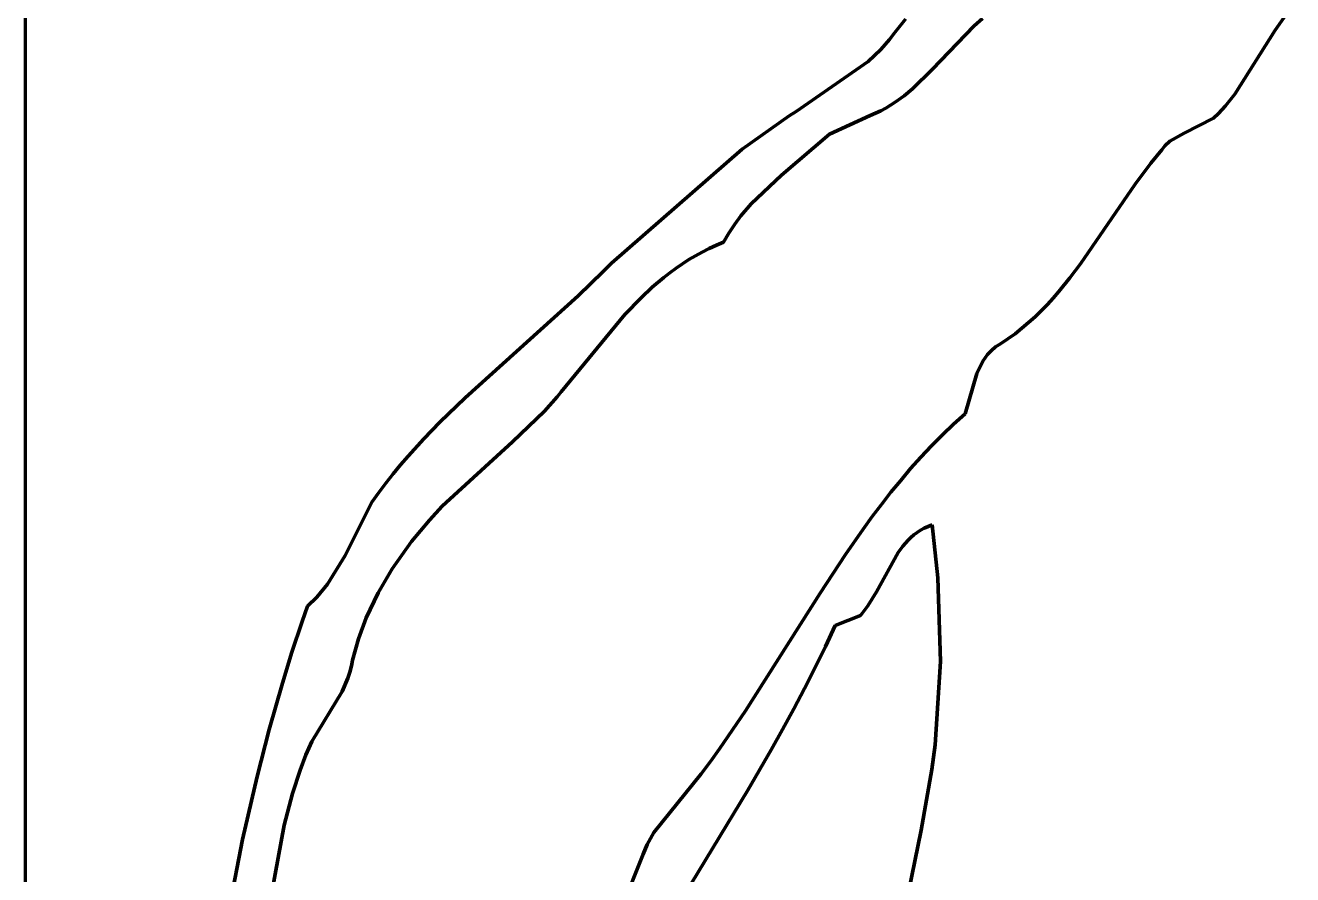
# Model space of a CAD drawing. Header units: millimetres. Extents: x 0 to 8.4, y 0 to 11.8.
# Drawn here: x 0 to 1.882, y 6.431 to 7.692 of the extents above; entities that cross this region are included whole.
import ezdxf

# ---------------------------------------------------------------- set-up
doc = ezdxf.new("R2010")
doc.units = ezdxf.units.MM
doc.layers.add('color#010101ff', color=7, linetype='CONTINUOUS', lineweight=100)
doc.layers.add('color#ffffffff', color=7, linetype='CONTINUOUS', lineweight=100)

msp = doc.modelspace()

# ---------------------------------------------------------------- linework, layer by layer
at = {"layer": 'color#010101ff'}
for p, q in [((1.856, 7.6848), (1.8818, 7.7214)), ((1.299, 7.6915), (1.3071, 7.7011)), ((1.4211, 7.7022), (1.4088, 7.6916)), ((1.2833, 7.671), (1.2912, 7.6815)), ((1.2912, 7.6815), (1.299, 7.6915)), ((1.4088, 7.6916), (1.3464, 7.6264)), ((1.7962, 7.5898), (1.856, 7.6848)), ((1.2704, 7.6562), (1.2833, 7.671)), ((1.2517, 7.6384), (1.2704, 7.6562)), ((1.1446, 7.5642), (1.2517, 7.6384)), ((1.3464, 7.6264), (1.3173, 7.5978)), ((1.3048, 7.5874), (1.2916, 7.5778)), ((1.3173, 7.5978), (1.3048, 7.5874)), ((1.7821, 7.5723), (1.7962, 7.5898)), ((1.2703, 7.5653), (1.2545, 7.5582)), ((1.2777, 7.5692), (1.2703, 7.5653)), ((1.2847, 7.5734), (1.2777, 7.5692)), ((1.2916, 7.5778), (1.2847, 7.5734)), ((1.7719, 7.5613), (1.7821, 7.5723)), ((1.0643, 7.508), (1.1343, 7.5575)), ((1.1343, 7.5575), (1.1446, 7.5642)), ((1.2545, 7.5582), (1.1941, 7.5304)), ((1.7207, 7.532), (1.7642, 7.5541)), ((1.7642, 7.5541), (1.7719, 7.5613)), ((1.1941, 7.5304), (1.123, 7.4695)), ((1.6997, 7.5199), (1.7207, 7.532)), ((1.6875, 7.5074), (1.692, 7.513)), ((1.692, 7.513), (1.6997, 7.5199)), ((0.8703, 7.339), (1.0643, 7.508)), ((1.6712, 7.4873), (1.6875, 7.5074)), ((1.648, 7.456), (1.6712, 7.4873)), ((1.123, 7.4695), (1.0778, 7.4268)), ((1.5668, 7.3376), (1.648, 7.456)), ((1.0778, 7.4268), (1.0626, 7.4091)), ((1.0533, 7.3967), (1.0447, 7.3836)), ((1.0626, 7.4091), (1.0533, 7.3967)), ((1.0447, 7.3836), (1.0369, 7.3699)), ((1.0155, 7.3606), (1.0052, 7.3554)), ((1.0261, 7.3654), (1.0155, 7.3606)), ((1.0369, 7.3699), (1.0261, 7.3654)), ((0.9853, 7.3441), (0.9757, 7.3379)), ((0.9951, 7.3499), (0.9853, 7.3441)), ((1.0052, 7.3554), (0.9951, 7.3499)), ((0.8209, 7.2904), (0.8582, 7.3266)), ((0.8582, 7.3266), (0.8703, 7.339)), ((0.9572, 7.3247), (0.9482, 7.3177)), ((0.9664, 7.3315), (0.9572, 7.3247)), ((0.9757, 7.3379), (0.9664, 7.3315)), ((1.5511, 7.3168), (1.5668, 7.3376)), ((0.9309, 7.303), (0.9143, 7.2875)), ((0.9482, 7.3177), (0.9309, 7.303)), ((1.5348, 7.2968), (1.5511, 7.3168)), ((0.6531, 7.139), (0.8209, 7.2904)), ((0.9143, 7.2875), (0.8904, 7.2628)), ((1.5176, 7.2775), (1.5263, 7.287)), ((1.5263, 7.287), (1.5348, 7.2968)), ((1.4993, 7.2592), (1.5086, 7.2682)), ((1.5086, 7.2682), (1.5176, 7.2775)), ((0.8904, 7.2628), (0.7956, 7.1477)), ((1.4798, 7.2421), (1.4897, 7.2505)), ((1.4897, 7.2505), (1.4993, 7.2592)), ((1.4479, 7.219), (1.4589, 7.2263)), ((1.4589, 7.2263), (1.4696, 7.2341)), ((1.4696, 7.2341), (1.4798, 7.2421)), ((1.4289, 7.2032), (1.4344, 7.2091)), ((1.4344, 7.2091), (1.4407, 7.2144)), ((1.4407, 7.2144), (1.4479, 7.219)), ((1.4131, 7.175), (1.4219, 7.1934)), ((1.4219, 7.1934), (1.4289, 7.2032)), ((1.3955, 7.1152), (1.4131, 7.175)), ((0.6157, 7.1028), (0.6531, 7.139)), ((0.7897, 7.1403), (0.771, 7.119)), ((0.7956, 7.1477), (0.7897, 7.1403)), ((0.771, 7.119), (0.7235, 7.0733)), ((1.3783, 7.0997), (1.3955, 7.1152)), ((0.5916, 7.0779), (0.6157, 7.1028)), ((1.3617, 7.0837), (1.3783, 7.0997)), ((0.5683, 7.0522), (0.5916, 7.0779)), ((1.3455, 7.0674), (1.3617, 7.0837)), ((0.7235, 7.0733), (0.619, 6.978)), ((1.3299, 7.0507), (1.3455, 7.0674)), ((0.546, 7.0257), (0.557, 7.0391)), ((0.557, 7.0391), (0.5683, 7.0522)), ((1.3146, 7.0336), (1.3299, 7.0507)), ((0.5353, 7.012), (0.546, 7.0257)), ((1.2998, 7.0162), (1.3146, 7.0336)), ((0.5248, 6.9981), (0.5353, 7.012)), ((1.2854, 6.9985), (1.2998, 7.0162)), ((0.475, 6.9048), (0.5147, 6.9839)), ((0.5147, 6.9839), (0.5248, 6.9981)), ((1.2713, 6.9805), (1.2854, 6.9985)), ((0.619, 6.978), (0.6001, 6.9569)), ((1.2576, 6.9623), (1.2713, 6.9805)), ((0.6001, 6.9569), (0.5733, 6.9254)), ((1.2441, 6.9438), (1.2576, 6.9623)), ((1.3347, 6.945), (1.3293, 6.942)), ((1.3404, 6.9477), (1.3347, 6.945)), ((1.3465, 6.95), (1.3404, 6.9477)), ((1.355, 6.8714), (1.3465, 6.95)), ((0.5733, 6.9254), (0.5446, 6.8849)), ((1.2179, 6.9062), (1.2441, 6.9438)), ((1.3107, 6.9273), (1.3029, 6.9185)), ((1.315, 6.9314), (1.3107, 6.9273)), ((1.3194, 6.9352), (1.315, 6.9314)), ((1.3242, 6.9387), (1.3194, 6.9352)), ((1.3293, 6.942), (1.3242, 6.9387)), ((1.2959, 6.909), (1.2637, 6.8504)), ((1.3029, 6.9185), (1.2959, 6.909)), ((0.4487, 6.8621), (0.475, 6.9048)), ((1.1801, 6.8488), (1.2179, 6.9062)), ((0.5446, 6.8849), (0.5238, 6.8492)), ((1.3589, 6.7472), (1.355, 6.8714)), ((0.4327, 6.8426), (0.4487, 6.8621)), ((1.2637, 6.8504), (1.251, 6.8296)), ((0.419, 6.8291), (0.4327, 6.8426)), ((0.5238, 6.8492), (0.5062, 6.8118)), ((1.0694, 6.6741), (1.1801, 6.8488)), ((0.4111, 6.8064), (0.419, 6.8291)), ((1.2399, 6.8155), (1.2025, 6.8006)), ((1.2438, 6.8201), (1.2399, 6.8155)), ((1.251, 6.8296), (1.2438, 6.8201)), ((0.3959, 6.7609), (0.4111, 6.8064)), ((0.5062, 6.8118), (0.4947, 6.7808)), ((1.2025, 6.8006), (1.188, 6.7692)), ((0.4947, 6.7808), (0.4857, 6.7489)), ((0.3817, 6.7151), (0.3959, 6.7609)), ((1.188, 6.7692), (1.1728, 6.7381)), ((0.4848, 6.7434), (0.4824, 6.7326)), ((0.4857, 6.7489), (0.4848, 6.7434)), ((1.1728, 6.7381), (1.1572, 6.7072)), ((1.351, 6.6233), (1.3589, 6.7472)), ((0.4791, 6.7223), (0.4703, 6.7027)), ((0.4824, 6.7326), (0.4791, 6.7223)), ((0.362, 6.6459), (0.3817, 6.7151)), ((0.4703, 6.7027), (0.4253, 6.6283)), ((1.1572, 6.7072), (1.141, 6.6767)), ((1.0438, 6.6361), (1.0694, 6.6741)), ((1.141, 6.6767), (1.1245, 6.6463)), ((0.344, 6.5761), (0.362, 6.6459)), ((1.1245, 6.6463), (1.1075, 6.6161)), ((0.4253, 6.6283), (0.4166, 6.6083)), ((1.0307, 6.6173), (1.0438, 6.6361)), ((0.4166, 6.6083), (0.4081, 6.5855)), ((1.0173, 6.5988), (1.0307, 6.6173)), ((1.1075, 6.6161), (1.0728, 6.5562)), ((1.346, 6.5869), (1.351, 6.6233)), ((1.0037, 6.5804), (1.0173, 6.5988)), ((1.3304, 6.4964), (1.346, 6.5869)), ((0.3226, 6.4825), (0.344, 6.5761)), ((0.4081, 6.5855), (0.3969, 6.5509)), ((0.9332, 6.493), (1.0037, 6.5804)), ((0.3969, 6.5509), (0.3841, 6.5041)), ((1.0728, 6.5562), (0.9292, 6.319)), ((0.3841, 6.5041), (0.3407, 6.265)), ((0.9232, 6.4752), (0.9332, 6.493)), ((1.2635, 6.1727), (1.3304, 6.4964)), ((0.2993, 6.3646), (0.3226, 6.4825)), ((0.9173, 6.4609), (0.9232, 6.4752)), ((0.8136, 6.2016), (0.9173, 6.4609))]:
    msp.add_line(p, q, dxfattribs=at)
at = {"layer": 'color#ffffffff'}
for p, q in [((0, 0), (0, 11.8056)), ((1.8818, 7.7214), (1.856, 7.6848)), ((1.3071, 7.7011), (1.299, 7.6915)), ((1.4088, 7.6916), (1.4211, 7.7022)), ((1.2912, 7.6815), (1.2833, 7.671)), ((1.299, 7.6915), (1.2912, 7.6815)), ((1.3464, 7.6264), (1.4088, 7.6916)), ((1.856, 7.6848), (1.7962, 7.5898)), ((1.2833, 7.671), (1.2704, 7.6562)), ((1.2704, 7.6562), (1.2517, 7.6384)), ((1.2517, 7.6384), (1.1446, 7.5642)), ((1.3173, 7.5978), (1.3464, 7.6264)), ((1.2916, 7.5778), (1.3048, 7.5874)), ((1.3048, 7.5874), (1.3173, 7.5978)), ((1.7962, 7.5898), (1.7821, 7.5723)), ((1.2545, 7.5582), (1.2703, 7.5653)), ((1.2703, 7.5653), (1.2777, 7.5692)), ((1.2777, 7.5692), (1.2847, 7.5734)), ((1.2847, 7.5734), (1.2916, 7.5778)), ((1.7821, 7.5723), (1.7719, 7.5613)), ((1.1343, 7.5575), (1.0643, 7.508)), ((1.1446, 7.5642), (1.1343, 7.5575)), ((1.1941, 7.5304), (1.2545, 7.5582)), ((1.7642, 7.5541), (1.7207, 7.532)), ((1.7719, 7.5613), (1.7642, 7.5541)), ((1.123, 7.4695), (1.1941, 7.5304)), ((1.7207, 7.532), (1.6997, 7.5199)), ((1.692, 7.513), (1.6875, 7.5074)), ((1.6997, 7.5199), (1.692, 7.513)), ((1.0643, 7.508), (0.8703, 7.339)), ((1.6875, 7.5074), (1.6712, 7.4873)), ((1.6712, 7.4873), (1.648, 7.456)), ((1.0778, 7.4268), (1.123, 7.4695)), ((1.648, 7.456), (1.5668, 7.3376)), ((1.0626, 7.4091), (1.0778, 7.4268)), ((1.0447, 7.3836), (1.0533, 7.3967)), ((1.0533, 7.3967), (1.0626, 7.4091)), ((1.0369, 7.3699), (1.0447, 7.3836)), ((1.0052, 7.3554), (1.0155, 7.3606)), ((1.0155, 7.3606), (1.0261, 7.3654)), ((1.0261, 7.3654), (1.0369, 7.3699)), ((0.9757, 7.3379), (0.9853, 7.3441)), ((0.9853, 7.3441), (0.9951, 7.3499)), ((0.9951, 7.3499), (1.0052, 7.3554)), ((0.8582, 7.3266), (0.8209, 7.2904)), ((0.8703, 7.339), (0.8582, 7.3266)), ((0.9482, 7.3177), (0.9572, 7.3247)), ((0.9572, 7.3247), (0.9664, 7.3315)), ((0.9664, 7.3315), (0.9757, 7.3379)), ((1.5668, 7.3376), (1.5511, 7.3168)), ((0.9143, 7.2875), (0.9309, 7.303)), ((0.9309, 7.303), (0.9482, 7.3177)), ((1.5511, 7.3168), (1.5348, 7.2968)), ((0.8209, 7.2904), (0.6531, 7.139)), ((0.8904, 7.2628), (0.9143, 7.2875)), ((1.5263, 7.287), (1.5176, 7.2775)), ((1.5348, 7.2968), (1.5263, 7.287)), ((1.5086, 7.2682), (1.4993, 7.2592)), ((1.5176, 7.2775), (1.5086, 7.2682)), ((0.7956, 7.1477), (0.8904, 7.2628)), ((1.4897, 7.2505), (1.4798, 7.2421)), ((1.4993, 7.2592), (1.4897, 7.2505)), ((1.4589, 7.2263), (1.4479, 7.219)), ((1.4696, 7.2341), (1.4589, 7.2263)), ((1.4798, 7.2421), (1.4696, 7.2341)), ((1.4344, 7.2091), (1.4289, 7.2032)), ((1.4407, 7.2144), (1.4344, 7.2091)), ((1.4479, 7.219), (1.4407, 7.2144)), ((1.4219, 7.1934), (1.4131, 7.175)), ((1.4289, 7.2032), (1.4219, 7.1934)), ((1.4131, 7.175), (1.3955, 7.1152)), ((0.6531, 7.139), (0.6157, 7.1028)), ((0.771, 7.119), (0.7897, 7.1403)), ((0.7897, 7.1403), (0.7956, 7.1477)), ((0.7235, 7.0733), (0.771, 7.119)), ((1.3955, 7.1152), (1.3783, 7.0997)), ((0.6157, 7.1028), (0.5916, 7.0779)), ((1.3783, 7.0997), (1.3617, 7.0837)), ((0.5916, 7.0779), (0.5683, 7.0522)), ((1.3617, 7.0837), (1.3455, 7.0674)), ((0.619, 6.978), (0.7235, 7.0733)), ((1.3455, 7.0674), (1.3299, 7.0507)), ((0.557, 7.0391), (0.546, 7.0257)), ((0.5683, 7.0522), (0.557, 7.0391)), ((1.3299, 7.0507), (1.3146, 7.0336)), ((0.546, 7.0257), (0.5353, 7.012)), ((1.3146, 7.0336), (1.2998, 7.0162)), ((0.5353, 7.012), (0.5248, 6.9981)), ((1.2998, 7.0162), (1.2854, 6.9985)), ((0.5147, 6.9839), (0.475, 6.9048)), ((0.5248, 6.9981), (0.5147, 6.9839)), ((1.2854, 6.9985), (1.2713, 6.9805)), ((0.6001, 6.9569), (0.619, 6.978)), ((1.2713, 6.9805), (1.2576, 6.9623)), ((0.5733, 6.9254), (0.6001, 6.9569)), ((1.2576, 6.9623), (1.2441, 6.9438)), ((1.3293, 6.942), (1.3347, 6.945)), ((1.3347, 6.945), (1.3404, 6.9477)), ((1.3404, 6.9477), (1.3465, 6.95)), ((1.3465, 6.95), (1.355, 6.8714)), ((0.5446, 6.8849), (0.5733, 6.9254)), ((1.2441, 6.9438), (1.2179, 6.9062)), ((1.3029, 6.9185), (1.3107, 6.9273)), ((1.3107, 6.9273), (1.315, 6.9314)), ((1.315, 6.9314), (1.3194, 6.9352)), ((1.3194, 6.9352), (1.3242, 6.9387)), ((1.3242, 6.9387), (1.3293, 6.942)), ((1.2637, 6.8504), (1.2959, 6.909)), ((1.2959, 6.909), (1.3029, 6.9185)), ((0.475, 6.9048), (0.4487, 6.8621)), ((1.2179, 6.9062), (1.1801, 6.8488)), ((0.5238, 6.8492), (0.5446, 6.8849)), ((1.355, 6.8714), (1.3589, 6.7472)), ((0.4487, 6.8621), (0.4327, 6.8426)), ((1.251, 6.8296), (1.2637, 6.8504)), ((0.4327, 6.8426), (0.419, 6.8291)), ((0.5062, 6.8118), (0.5238, 6.8492)), ((1.1801, 6.8488), (1.0694, 6.6741)), ((0.419, 6.8291), (0.4111, 6.8064)), ((1.2025, 6.8006), (1.2399, 6.8155)), ((1.2399, 6.8155), (1.2438, 6.8201)), ((1.2438, 6.8201), (1.251, 6.8296)), ((0.4111, 6.8064), (0.3959, 6.7609)), ((0.4947, 6.7808), (0.5062, 6.8118)), ((1.188, 6.7692), (1.2025, 6.8006)), ((0.4857, 6.7489), (0.4947, 6.7808)), ((0.3959, 6.7609), (0.3817, 6.7151)), ((1.1728, 6.7381), (1.188, 6.7692)), ((0.4824, 6.7326), (0.4848, 6.7434)), ((0.4848, 6.7434), (0.4857, 6.7489)), ((1.1572, 6.7072), (1.1728, 6.7381)), ((1.3589, 6.7472), (1.351, 6.6233)), ((0.4703, 6.7027), (0.4791, 6.7223)), ((0.4791, 6.7223), (0.4824, 6.7326)), ((0.3817, 6.7151), (0.362, 6.6459)), ((0.4253, 6.6283), (0.4703, 6.7027)), ((1.141, 6.6767), (1.1572, 6.7072)), ((1.0694, 6.6741), (1.0438, 6.6361)), ((1.1245, 6.6463), (1.141, 6.6767)), ((0.362, 6.6459), (0.344, 6.5761)), ((1.1075, 6.6161), (1.1245, 6.6463)), ((0.4166, 6.6083), (0.4253, 6.6283)), ((1.0438, 6.6361), (1.0307, 6.6173)), ((0.4081, 6.5855), (0.4166, 6.6083)), ((1.0307, 6.6173), (1.0173, 6.5988)), ((1.0728, 6.5562), (1.1075, 6.6161)), ((1.351, 6.6233), (1.346, 6.5869)), ((1.0173, 6.5988), (1.0037, 6.5804)), ((1.346, 6.5869), (1.3304, 6.4964)), ((0.344, 6.5761), (0.3226, 6.4825)), ((0.3969, 6.5509), (0.4081, 6.5855)), ((1.0037, 6.5804), (0.9332, 6.493)), ((0.3841, 6.5041), (0.3969, 6.5509)), ((0.9292, 6.319), (1.0728, 6.5562)), ((0.3407, 6.265), (0.3841, 6.5041)), ((0.9332, 6.493), (0.9232, 6.4752)), ((1.3304, 6.4964), (1.2635, 6.1727)), ((0.3226, 6.4825), (0.2993, 6.3646)), ((0.9232, 6.4752), (0.9173, 6.4609)), ((0.9173, 6.4609), (0.8136, 6.2016))]:
    msp.add_line(p, q, dxfattribs=at)

doc.saveas('drawing.dxf')
